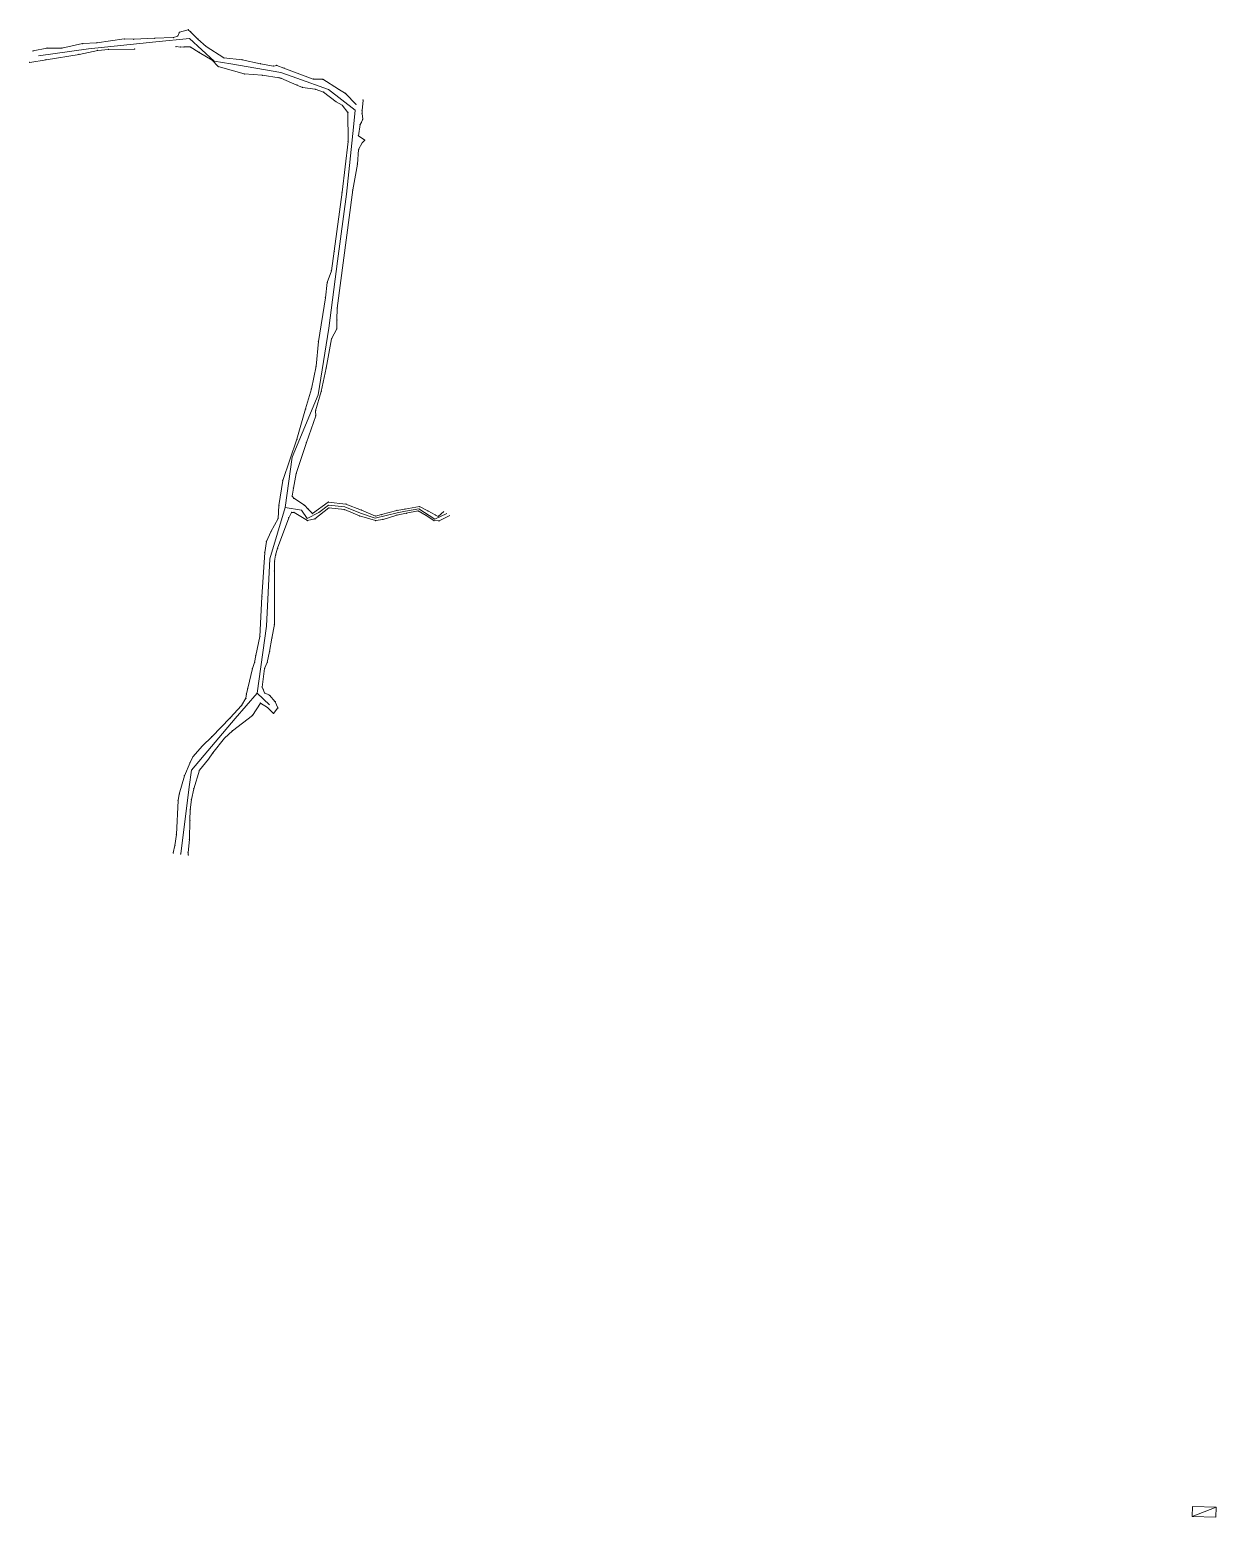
# Model space of a CAD drawing. Header units: millimetres. Extents: x 516986 to 517337, y 4400055 to 4400496.
import ezdxf

# ---------------------------------------------------------------- set-up
doc = ezdxf.new("R2010")
doc.units = ezdxf.units.MM
for name, color, linetype, lineweight in [('BINA', 1, 'Continuous', 0), ('geofence', 2, 'Continuous', 0), ('INIT_COORD', 5, 'Continuous', 0), ('SISTEM_MEVCUT', 1, 'Continuous', 0)]:
    doc.layers.add(name, color=color, linetype=linetype, lineweight=lineweight)

msp = doc.modelspace()

# ---------------------------------------------------------------- linework, layer by layer
at = {"layer": 'BINA', "lineweight": 0}
for p, q in [((517329.69, 4400055.42, 364.24), (517329.77, 4400058.42, 364.24)), ((517329.77, 4400058.42, 364.24), (517336.77, 4400058.23, 364.24)), ((517336.77, 4400058.23, 364.24), (517336.69, 4400055.23, 364.24)), ((517336.69, 4400055.23, 364.24), (517329.69, 4400055.42, 364.24))]:
    msp.add_line(p, q, dxfattribs=at)
at = {"layer": 'geofence'}
for p, q in [((517022.86, 4400492.11, 414.56), (517002.97, 4400490.09, 414.59)), ((517032.81, 4400493.19, 414.5), (517022.86, 4400492.11, 414.56)), ((517040.18, 4400486.44, 414.54), (517032.81, 4400493.19, 414.5)), ((517002.97, 4400490.09, 414.59), (516988.11, 4400488.05, 414.6)), ((517045.11, 4400485.6, 414.45), (517040.18, 4400486.44, 414.54)), ((517059.89, 4400483.06, 414.19), (517045.11, 4400485.6, 414.45)), ((517064.61, 4400481.4, 414.09), (517059.89, 4400483.06, 414.19)), ((517074.04, 4400478.09, 413.9), (517064.61, 4400481.4, 414.09)), ((517081.88, 4400471.88, 413.9), (517074.04, 4400478.09, 413.9)), ((517081.36, 4400466.91, 413.84), (517081.88, 4400471.88, 413.9)), ((517079.29, 4400447.02, 413.58), (517081.36, 4400466.91, 413.84)), ((517076.68, 4400427.19, 413.39), (517079.29, 4400447.02, 413.58)), ((517074.07, 4400407.37, 413.2), (517076.68, 4400427.19, 413.39)), ((517070.9, 4400387.62, 413.16), (517074.07, 4400407.37, 413.2)), ((517063.28, 4400369.15, 412.25), (517070.9, 4400387.62, 413.16)), ((517061.14, 4400354.3, 412.25), (517063.28, 4400369.15, 412.25)), ((517056.68, 4400339.05, 411.68), (517061.14, 4400354.3, 412.25)), ((517065.98, 4400353.47, 412.18), (517061.14, 4400354.3, 412.25)), ((517067.64, 4400350.98, 412.02), (517065.98, 4400353.47, 412.18)), ((517071.11, 4400352.82, 408.93), (517067.64, 4400350.98, 412.02)), ((517074.03, 4400354.99, 405.5), (517071.11, 4400352.82, 408.93)), ((517078.86, 4400354.47, 401.56), (517074.03, 4400354.99, 405.5)), ((517083.51, 4400352.6, 396.73), (517078.86, 4400354.47, 401.56)), ((517087.81, 4400351.06, 391.1), (517083.51, 4400352.6, 396.73)), ((517094.33, 4400352.71, 387.94), (517087.81, 4400351.06, 391.1)), ((517096.8, 4400353.17, 385), (517094.33, 4400352.71, 387.94)), ((517100.73, 4400353.88, 383), (517096.8, 4400353.17, 385)), ((517105.48, 4400350.81, 376.34), (517100.73, 4400353.88, 383)), ((517109.06, 4400352.48, 373.27), (517105.48, 4400350.81, 376.34)), ((517055.6, 4400319.08, 411.45), (517056.68, 4400339.05, 411.68)), ((517052.93, 4400299.26, 411.02), (517055.6, 4400319.08, 411.45)), ((517046.35, 4400291.73, 410.84), (517052.93, 4400299.26, 411.02)), ((517052.93, 4400299.26, 411.02), (517056.55, 4400295.82, 411.01)), ((517033.43, 4400276.46, 410.72), (517046.35, 4400291.73, 410.84)), ((517032.8, 4400271.5, 410.65), (517033.43, 4400276.46, 410.72)), ((517030.26, 4400251.67, 410.4), (517032.8, 4400271.5, 410.65)), ((517329.69, 4400055.42, 364.24), (517336.77, 4400058.23, 364.24))]:
    msp.add_line(p, q, dxfattribs=at)
at = {"layer": 'INIT_COORD'}
msp.add_point((517030.26, 4400251.67, 410.4), dxfattribs=at)
at = {"layer": 'SISTEM_MEVCUT', "lineweight": 0}
for p, q in [((517001.19, 4400491.63, 414.6), (517005.47, 4400491.88, 414.6)), ((517005.47, 4400491.88, 414.6), (517013.52, 4400493, 414.6)), ((517013.52, 4400493, 414.6), (517016.34, 4400492.9, 414.6)), ((517016.34, 4400492.9, 414.6), (517022.54, 4400493.24, 414.5)), ((517022.54, 4400493.24, 414.5), (517028.1, 4400493.43, 414.5)), ((517028.1, 4400493.43, 414.5), (517029.38, 4400493.87, 414.5)), ((517029.38, 4400493.87, 414.5), (517029.87, 4400495.01, 414.5)), ((517029.87, 4400495.01, 414.5), (517032.46, 4400495.74, 414.5)), ((517032.46, 4400495.74, 414.5), (517033.18, 4400495.13, 414.5)), ((517033.18, 4400495.13, 414.5), (517035.35, 4400492.97, 414.5)), ((517035.35, 4400492.97, 414.5), (517037.78, 4400490.81, 414.5)), ((516986.57, 4400489.49, 414.6), (516990.65, 4400490.29, 414.6)), ((517000.16, 4400488.42, 414.6), (516990.39, 4400486.86, 414.6)), ((516990.65, 4400490.29, 414.6), (516995.1, 4400490.33, 414.6)), ((516995.1, 4400490.33, 414.6), (517001.19, 4400491.63, 414.6)), ((517005.68, 4400489.62, 414.6), (517000.16, 4400488.42, 414.6)), ((517008.89, 4400489.92, 414.6), (517005.68, 4400489.62, 414.6)), ((517016.62, 4400489.99, 414.6), (517008.89, 4400489.92, 414.6)), ((517030.25, 4400490.61, 414.5), (517028.83, 4400490.76, 414.5)), ((517031.18, 4400490.66, 414.5), (517030.25, 4400490.61, 414.5)), ((517033.09, 4400490.65, 414.5), (517031.18, 4400490.66, 414.5)), ((517035.72, 4400489.01, 414.5), (517033.09, 4400490.65, 414.5)), ((517039.54, 4400486.75, 414.5), (517035.72, 4400489.01, 414.5)), ((517037.78, 4400490.81, 414.5), (517043.02, 4400487.38, 414.5)), ((517043.02, 4400487.38, 414.5), (517048.42, 4400486.84, 414.2)), ((516990.39, 4400486.86, 414.6), (516985.57, 4400486.05, 414.6)), ((517041.34, 4400484.82, 414.5), (517039.54, 4400486.75, 414.5)), ((517049.06, 4400482.66, 414.2), (517041.34, 4400484.82, 414.5)), ((517048.42, 4400486.84, 414.2), (517053.82, 4400485.68, 414.2)), ((517053.82, 4400485.68, 414.2), (517057.76, 4400485, 414.2)), ((517057.76, 4400485, 414.2), (517058.66, 4400485.17, 414.2)), ((517058.66, 4400485.17, 414.2), (517060.82, 4400484.38, 414.2)), ((517060.82, 4400484.38, 414.2), (517069.5, 4400481.12, 413.9)), ((517054.37, 4400482.24, 414.2), (517049.06, 4400482.66, 414.2)), ((517059.39, 4400481.51, 414.2), (517054.37, 4400482.24, 414.2)), ((517059.93, 4400481.38, 414.2), (517059.39, 4400481.51, 414.2)), ((517064.64, 4400479.36, 413.9), (517059.93, 4400481.38, 414.2)), ((517066.26, 4400478.66, 413.9), (517064.64, 4400479.36, 413.9)), ((517070.08, 4400478.12, 413.9), (517066.26, 4400478.66, 413.9)), ((517069.5, 4400481.12, 413.9), (517072.29, 4400481.07, 413.9)), ((517072.29, 4400481.07, 413.9), (517076.97, 4400478.14, 413.9)), ((517072.56, 4400477.27, 413.9), (517070.08, 4400478.12, 413.9)), ((517076.23, 4400474.42, 413.9), (517072.56, 4400477.27, 413.9)), ((517078.08, 4400473.39, 413.9), (517076.23, 4400474.42, 413.9)), ((517076.97, 4400478.14, 413.9), (517079.04, 4400476.89, 413.9)), ((517079.04, 4400476.89, 413.9), (517082.18, 4400473.62, 413.9)), ((517084.22, 4400474.91, 413.9), (517083.95, 4400471.86, 413.9)), ((517079.75, 4400471.28, 413.9), (517078.08, 4400473.39, 413.9)), ((517079.79, 4400462.65, 413.7), (517079.75, 4400471.28, 413.9)), ((517083.95, 4400471.86, 413.9), (517083.93, 4400470.97, 413.9)), ((517083.93, 4400470.97, 413.9), (517084.12, 4400469.23, 413.9)), ((517083.35, 4400467.63, 413.9), (517082.86, 4400464.35, 413.7)), ((517083.68, 4400468.21, 413.9), (517083.35, 4400467.63, 413.9)), ((517084.12, 4400469.23, 413.9), (517083.68, 4400468.21, 413.9)), ((517078.01, 4400447.63, 413.7), (517079.79, 4400462.65, 413.7)), ((517082.86, 4400464.35, 413.7), (517084.71, 4400463.01, 413.7)), ((517083.97, 4400462.28, 413.7), (517082.92, 4400460.26, 413.7)), ((517084.71, 4400463.01, 413.7), (517083.97, 4400462.28, 413.7)), ((517082.92, 4400460.26, 413.7), (517082.58, 4400455.97, 413.7)), ((517082.58, 4400455.97, 413.7), (517081.18, 4400448.3, 413.7)), ((517081.18, 4400448.3, 413.7), (517076.57, 4400413.3, 413.2)), ((517075.69, 4400430.15, 413.2), (517078.01, 4400447.63, 413.7)), ((517074.87, 4400424.38, 413.2), (517075.69, 4400430.15, 413.2)), ((517073.64, 4400420.89, 413.2), (517074.87, 4400424.38, 413.2)), ((517073.1, 4400416.37, 413.2), (517073.64, 4400420.89, 413.2)), ((517071, 4400403.39, 413.2), (517073.1, 4400416.37, 413.2)), ((517076.57, 4400413.3, 413.2), (517076.47, 4400409.82, 413.2)), ((517076.47, 4400409.82, 413.2), (517076.46, 4400407.16, 413.2)), ((517074.92, 4400404.25, 413.2), (517073.28, 4400395.56, 412.9)), ((517076.46, 4400407.16, 413.2), (517074.92, 4400404.25, 413.2)), ((517070.33, 4400396.11, 412.9), (517071, 4400403.39, 413.2)), ((517068.94, 4400389.37, 412.9), (517070.33, 4400396.11, 412.9)), ((517073.28, 4400395.56, 412.9), (517071.86, 4400388.64, 412.9)), ((517067.2, 4400383.47, 412.9), (517068.94, 4400389.37, 412.9)), ((517071.86, 4400388.64, 412.9), (517070.17, 4400382.92, 412.9)), ((517064.65, 4400374.48, 412.5), (517067.2, 4400383.47, 412.9)), ((517070.17, 4400382.92, 412.9), (517070.21, 4400381.45, 412.9)), ((517070.21, 4400381.45, 412.9), (517067.48, 4400373.5, 412.5)), ((517060.45, 4400362.29, 412.25), (517064.65, 4400374.48, 412.5)), ((517067.48, 4400373.5, 412.5), (517064.43, 4400364.35, 412.25)), ((517064.43, 4400364.35, 412.25), (517063.59, 4400360.01, 412.25)), ((517059.3, 4400354.86, 412.25), (517060.45, 4400362.29, 412.25)), ((517063.59, 4400360.01, 412.25), (517063.22, 4400357.66, 412.25)), ((517063.22, 4400357.66, 412.25), (517063.71, 4400357, 412.25)), ((517063.71, 4400357, 412.25), (517066.88, 4400354.93, 412.25)), ((517073.94, 4400355.86, 405.5), (517069.22, 4400352.47, 410.73)), ((517079.13, 4400355.28, 401.5), (517073.94, 4400355.86, 405.5)), ((517083.72, 4400353.47, 396.78), (517079.13, 4400355.28, 401.5)), ((517056.94, 4400347.09, 411.7), (517059.06, 4400350.95, 412.25)), ((517062.24, 4400351.23, 412.25), (517058.91, 4400342.21, 411.7)), ((517059.06, 4400350.95, 412.25), (517059.3, 4400354.86, 412.25)), ((517063.08, 4400352.8, 412.25), (517062.24, 4400351.23, 412.25)), ((517063.8, 4400352.79, 412.25), (517063.08, 4400352.8, 412.25)), ((517067.76, 4400350.39, 411.8), (517063.8, 4400352.79, 412.25)), ((517068, 4400353.78, 411.8), (517066.88, 4400354.93, 412.25)), ((517067.76, 4400350.39, 411.8), (517069.96, 4400350.9, 410.73)), ((517069.22, 4400352.47, 410.73), (517068, 4400353.78, 411.8)), ((517069.96, 4400350.9, 410.73), (517074.13, 4400354.12, 405.5)), ((517074.13, 4400354.12, 405.5), (517078.7, 4400353.62, 401.5)), ((517078.7, 4400353.62, 401.5), (517083.22, 4400351.75, 396.79)), ((517083.22, 4400351.75, 396.79), (517087.92, 4400350.38, 391)), ((517087.87, 4400351.69, 391), (517083.72, 4400353.47, 396.78)), ((517089.7, 4400352.17, 390), (517087.87, 4400351.69, 391)), ((517087.92, 4400350.38, 391), (517090.13, 4400350.73, 390)), ((517094.27, 4400353.39, 388), (517089.7, 4400352.17, 390)), ((517090.13, 4400350.73, 390), (517094.27, 4400352.01, 388.01)), ((517096.6, 4400353.79, 385), (517094.27, 4400353.39, 388)), ((517094.27, 4400352.01, 388.01), (517097, 4400352.55, 385)), ((517100.97, 4400354.54, 383), (517096.6, 4400353.79, 385)), ((517097, 4400352.55, 385), (517100.49, 4400353.23, 383)), ((517100.49, 4400353.23, 383), (517102.86, 4400351.92, 380)), ((517103.4, 4400353.25, 380), (517100.97, 4400354.54, 383)), ((517102.86, 4400351.92, 380), (517105.21, 4400350.36, 377.04)), ((517105.6, 4400352.08, 377.04), (517103.4, 4400353.25, 380)), ((517106.49, 4400351.61, 375), (517105.6, 4400352.08, 377.04)), ((517108.16, 4400353.04, 373.27), (517106.49, 4400351.61, 375)), ((517106.75, 4400350.3, 375), (517109.96, 4400351.91, 373.27)), ((517055.62, 4400344.2, 411.7), (517056.94, 4400347.09, 411.7)), ((517105.21, 4400350.36, 377.04), (517106.75, 4400350.3, 375)), ((517055.14, 4400340.9, 411.7), (517055.62, 4400344.2, 411.7)), ((517058.91, 4400342.21, 411.7), (517058.33, 4400340.18, 411.7)), ((517054.3, 4400327.85, 411.5), (517055.14, 4400340.9, 411.7)), ((517058.03, 4400338.37, 411.7), (517058, 4400335.46, 411.7)), ((517058.33, 4400340.18, 411.7), (517058.03, 4400338.37, 411.7)), ((517058, 4400335.46, 411.7), (517057.97, 4400319.64, 411.5)), ((517053.69, 4400316.05, 411.5), (517054.3, 4400327.85, 411.5)), ((517052.45, 4400310.43, 411.5), (517053.69, 4400316.05, 411.5)), ((517057.25, 4400315.6, 411.5), (517056.56, 4400311.66, 411.5)), ((517057.97, 4400319.64, 411.5), (517057.25, 4400315.6, 411.5)), ((517056.56, 4400311.66, 411.5), (517055.89, 4400308.37, 411.5)), ((517051.5, 4400306.54, 411.5), (517052.13, 4400308.4, 411.5)), ((517052.13, 4400308.4, 411.5), (517052.45, 4400310.43, 411.5)), ((517055.89, 4400308.37, 411.5), (517055.08, 4400306.62, 411.5)), ((517050.1, 4400300.74, 411), (517051.5, 4400306.54, 411.5)), ((517055.08, 4400306.62, 411.5), (517054.36, 4400301.06, 411)), ((517049.53, 4400297.78, 411), (517049.68, 4400299.06, 411)), ((517049.68, 4400299.06, 411), (517050.1, 4400300.74, 411)), ((517054.36, 4400301.06, 411), (517054.67, 4400300.4, 411)), ((517054.67, 4400300.4, 411), (517055.09, 4400299.33, 411)), ((517055.09, 4400299.33, 411), (517056.53, 4400298.66, 411)), ((517056.53, 4400298.66, 411), (517058.23, 4400296.72, 411)), ((517044.91, 4400291.92, 411), (517048.26, 4400295.62, 411)), ((517048.26, 4400295.62, 411), (517049.53, 4400297.78, 411)), ((517053.83, 4400296.32, 411), (517051.47, 4400292.66, 411)), ((517055.96, 4400295.01, 411), (517053.83, 4400296.32, 411)), ((517057.71, 4400293.29, 411), (517055.96, 4400295.01, 411)), ((517059.02, 4400294.9, 411), (517057.71, 4400293.29, 411)), ((517058.23, 4400296.72, 411), (517059.02, 4400294.9, 411)), ((517039.45, 4400286.35, 410.75), (517044.91, 4400291.92, 411)), ((517051.47, 4400292.66, 411), (517045.54, 4400288.13, 410.75)), ((517036.74, 4400283.72, 410.75), (517039.45, 4400286.35, 410.75)), ((517043.18, 4400285.92, 410.75), (517039.78, 4400281.59, 410.75)), ((517045.54, 4400288.13, 410.75), (517043.18, 4400285.92, 410.75)), ((517033.05, 4400278.7, 410.75), (517033.86, 4400280.46, 410.75)), ((517033.86, 4400280.46, 410.75), (517036.74, 4400283.72, 410.75)), ((517039.78, 4400281.59, 410.75), (517038.48, 4400279.76, 410.75)), ((517031.37, 4400274.83, 410.75), (517033.05, 4400278.7, 410.75)), ((517035.77, 4400276.47, 410.75), (517034.11, 4400270.97, 410.5)), ((517038.48, 4400279.76, 410.75), (517035.77, 4400276.47, 410.75)), ((517029.82, 4400269.37, 410.5), (517031.37, 4400274.83, 410.75)), ((517028.99, 4400257.44, 410.4), (517029.45, 4400267.53, 410.5)), ((517029.45, 4400267.53, 410.5), (517029.82, 4400269.37, 410.5)), ((517033.41, 4400267.78, 410.5), (517033.09, 4400264.74, 410.5)), ((517034.11, 4400270.97, 410.5), (517033.41, 4400267.78, 410.5)), ((517033.09, 4400264.74, 410.5), (517032.99, 4400261.65, 410.5)), ((517032.99, 4400261.65, 410.5), (517032.83, 4400255.89, 410.4)), ((517028.02, 4400251.95, 410.4), (517028.52, 4400254.17, 410.4)), ((517028.52, 4400254.17, 410.4), (517028.99, 4400257.44, 410.4)), ((517032.83, 4400255.89, 410.4), (517032.42, 4400252.13, 410.4)), ((517032.42, 4400252.13, 410.4), (517032.5, 4400251.39, 410.4))]:
    msp.add_line(p, q, dxfattribs=at)
for p in [(517005.47, 4400491.88, 414.6), (517013.52, 4400493, 414.6), (517016.34, 4400492.9, 414.6), (517022.54, 4400493.24, 414.5), (517028.1, 4400493.43, 414.5), (517029.38, 4400493.87, 414.5), (517029.87, 4400495.01, 414.5), (517032.46, 4400495.74, 414.5), (517033.18, 4400495.13, 414.5), (517035.35, 4400492.97, 414.5), (516986.57, 4400489.49, 414.6), (516990.65, 4400490.29, 414.6), (516995.1, 4400490.33, 414.6), (517000.16, 4400488.42, 414.6), (517001.19, 4400491.63, 414.6), (517005.68, 4400489.62, 414.6), (517008.89, 4400489.92, 414.6), (517016.62, 4400489.99, 414.6), (517028.83, 4400490.76, 414.5), (517030.25, 4400490.61, 414.5), (517031.18, 4400490.66, 414.5), (517033.09, 4400490.65, 414.5), (517035.72, 4400489.01, 414.5), (517037.78, 4400490.81, 414.5), (517043.02, 4400487.38, 414.5), (516985.57, 4400486.05, 414.6), (516990.39, 4400486.86, 414.6), (517039.54, 4400486.75, 414.5), (517041.34, 4400484.82, 414.5), (517048.42, 4400486.84, 414.2), (517053.82, 4400485.68, 414.2), (517057.76, 4400485, 414.2), (517058.66, 4400485.17, 414.2), (517060.82, 4400484.38, 414.2), (517049.06, 4400482.66, 414.2), (517054.37, 4400482.24, 414.2), (517059.39, 4400481.51, 414.2), (517059.93, 4400481.38, 414.2), (517064.64, 4400479.36, 413.9), (517066.26, 4400478.66, 413.9), (517069.5, 4400481.12, 413.9), (517072.29, 4400481.07, 413.9), (517070.08, 4400478.12, 413.9), (517072.56, 4400477.27, 413.9), (517076.23, 4400474.42, 413.9), (517076.97, 4400478.14, 413.9), (517079.04, 4400476.89, 413.9), (517084.22, 4400474.91, 413.9), (517078.08, 4400473.39, 413.9), (517079.75, 4400471.28, 413.9), (517082.18, 4400473.62, 413.9), (517083.93, 4400470.97, 413.9), (517083.95, 4400471.86, 413.9), (517083.35, 4400467.63, 413.9), (517083.68, 4400468.21, 413.9), (517084.12, 4400469.23, 413.9), (517079.79, 4400462.65, 413.7), (517082.86, 4400464.35, 413.7), (517083.97, 4400462.28, 413.7), (517084.71, 4400463.01, 413.7), (517082.92, 4400460.26, 413.7), (517082.58, 4400455.97, 413.7), (517081.18, 4400448.3, 413.7), (517078.01, 4400447.63, 413.7), (517075.69, 4400430.15, 413.2), (517074.87, 4400424.38, 413.2), (517073.64, 4400420.89, 413.2), (517073.1, 4400416.37, 413.2), (517076.57, 4400413.3, 413.2), (517076.47, 4400409.82, 413.2), (517074.92, 4400404.25, 413.2), (517076.46, 4400407.16, 413.2), (517071, 4400403.39, 413.2), (517070.33, 4400396.11, 412.9), (517073.28, 4400395.56, 412.9), (517068.94, 4400389.37, 412.9), (517071.86, 4400388.64, 412.9), (517067.2, 4400383.47, 412.9), (517070.17, 4400382.92, 412.9), (517070.21, 4400381.45, 412.9), (517064.65, 4400374.48, 412.5), (517067.48, 4400373.5, 412.5), (517064.43, 4400364.35, 412.25), (517060.45, 4400362.29, 412.25), (517063.59, 4400360.01, 412.25), (517063.22, 4400357.66, 412.25), (517063.71, 4400357, 412.25), (517073.94, 4400355.86, 405.5), (517079.13, 4400355.28, 401.5), (517059.06, 4400350.95, 412.25), (517059.3, 4400354.86, 412.25), (517062.24, 4400351.23, 412.25), (517063.08, 4400352.8, 412.25), (517063.8, 4400352.79, 412.25), (517066.88, 4400354.93, 412.25), (517068, 4400353.78, 411.8), (517069.22, 4400352.47, 410.73), (517069.22, 4400352.47, 410.73), (517069.96, 4400350.9, 410.73), (517074.13, 4400354.12, 405.5), (517074.13, 4400354.12, 405.5), (517078.7, 4400353.62, 401.5), (517078.7, 4400353.62, 401.5), (517083.22, 4400351.75, 396.79), (517083.22, 4400351.75, 396.79), (517083.72, 4400353.47, 396.78), (517087.87, 4400351.69, 391), (517089.7, 4400352.17, 390), (517090.13, 4400350.73, 390), (517094.27, 4400353.39, 388), (517094.27, 4400352.01, 388.01), (517094.27, 4400352.01, 388.01), (517096.6, 4400353.79, 385), (517097, 4400352.55, 385), (517100.49, 4400353.23, 383), (517100.97, 4400354.54, 383), (517102.86, 4400351.92, 380), (517103.4, 4400353.25, 380), (517105.6, 4400352.08, 377.04), (517106.49, 4400351.61, 375), (517056.94, 4400347.09, 411.7), (517067.76, 4400350.39, 411.8), (517087.92, 4400350.38, 391), (517105.21, 4400350.36, 377.04), (517106.75, 4400350.3, 375), (517055.62, 4400344.2, 411.7), (517058.91, 4400342.21, 411.7), (517055.14, 4400340.9, 411.7), (517058.03, 4400338.37, 411.7), (517058.33, 4400340.18, 411.7), (517058, 4400335.46, 411.7), (517054.3, 4400327.85, 411.5), (517053.69, 4400316.05, 411.5), (517057.25, 4400315.6, 411.5), (517057.97, 4400319.64, 411.5), (517056.56, 4400311.66, 411.5), (517052.13, 4400308.4, 411.5), (517052.45, 4400310.43, 411.5), (517055.89, 4400308.37, 411.5), (517051.5, 4400306.54, 411.5), (517055.08, 4400306.62, 411.5), (517049.68, 4400299.06, 411), (517050.1, 4400300.74, 411), (517054.36, 4400301.06, 411), (517054.67, 4400300.4, 411), (517055.09, 4400299.33, 411), (517056.53, 4400298.66, 411), (517048.26, 4400295.62, 411), (517049.53, 4400297.78, 411), (517053.83, 4400296.32, 411), (517055.96, 4400295.01, 411), (517058.23, 4400296.72, 411), (517059.02, 4400294.9, 411), (517044.91, 4400291.92, 411), (517051.47, 4400292.66, 411), (517057.71, 4400293.29, 411), (517039.45, 4400286.35, 410.75), (517043.18, 4400285.92, 410.75), (517045.54, 4400288.13, 410.75), (517033.86, 4400280.46, 410.75), (517036.74, 4400283.72, 410.75), (517039.78, 4400281.59, 410.75), (517033.05, 4400278.7, 410.75), (517035.77, 4400276.47, 410.75), (517038.48, 4400279.76, 410.75), (517031.37, 4400274.83, 410.75), (517029.45, 4400267.53, 410.5), (517029.82, 4400269.37, 410.5), (517033.41, 4400267.78, 410.5), (517034.11, 4400270.97, 410.5), (517033.09, 4400264.74, 410.5), (517032.99, 4400261.65, 410.5), (517028.52, 4400254.17, 410.4), (517028.99, 4400257.44, 410.4), (517032.83, 4400255.89, 410.4), (517028.02, 4400251.95, 410.4), (517032.42, 4400252.13, 410.4), (517032.5, 4400251.39, 410.4)]:
    msp.add_point(p, dxfattribs=at)

doc.saveas('drawing.dxf')
